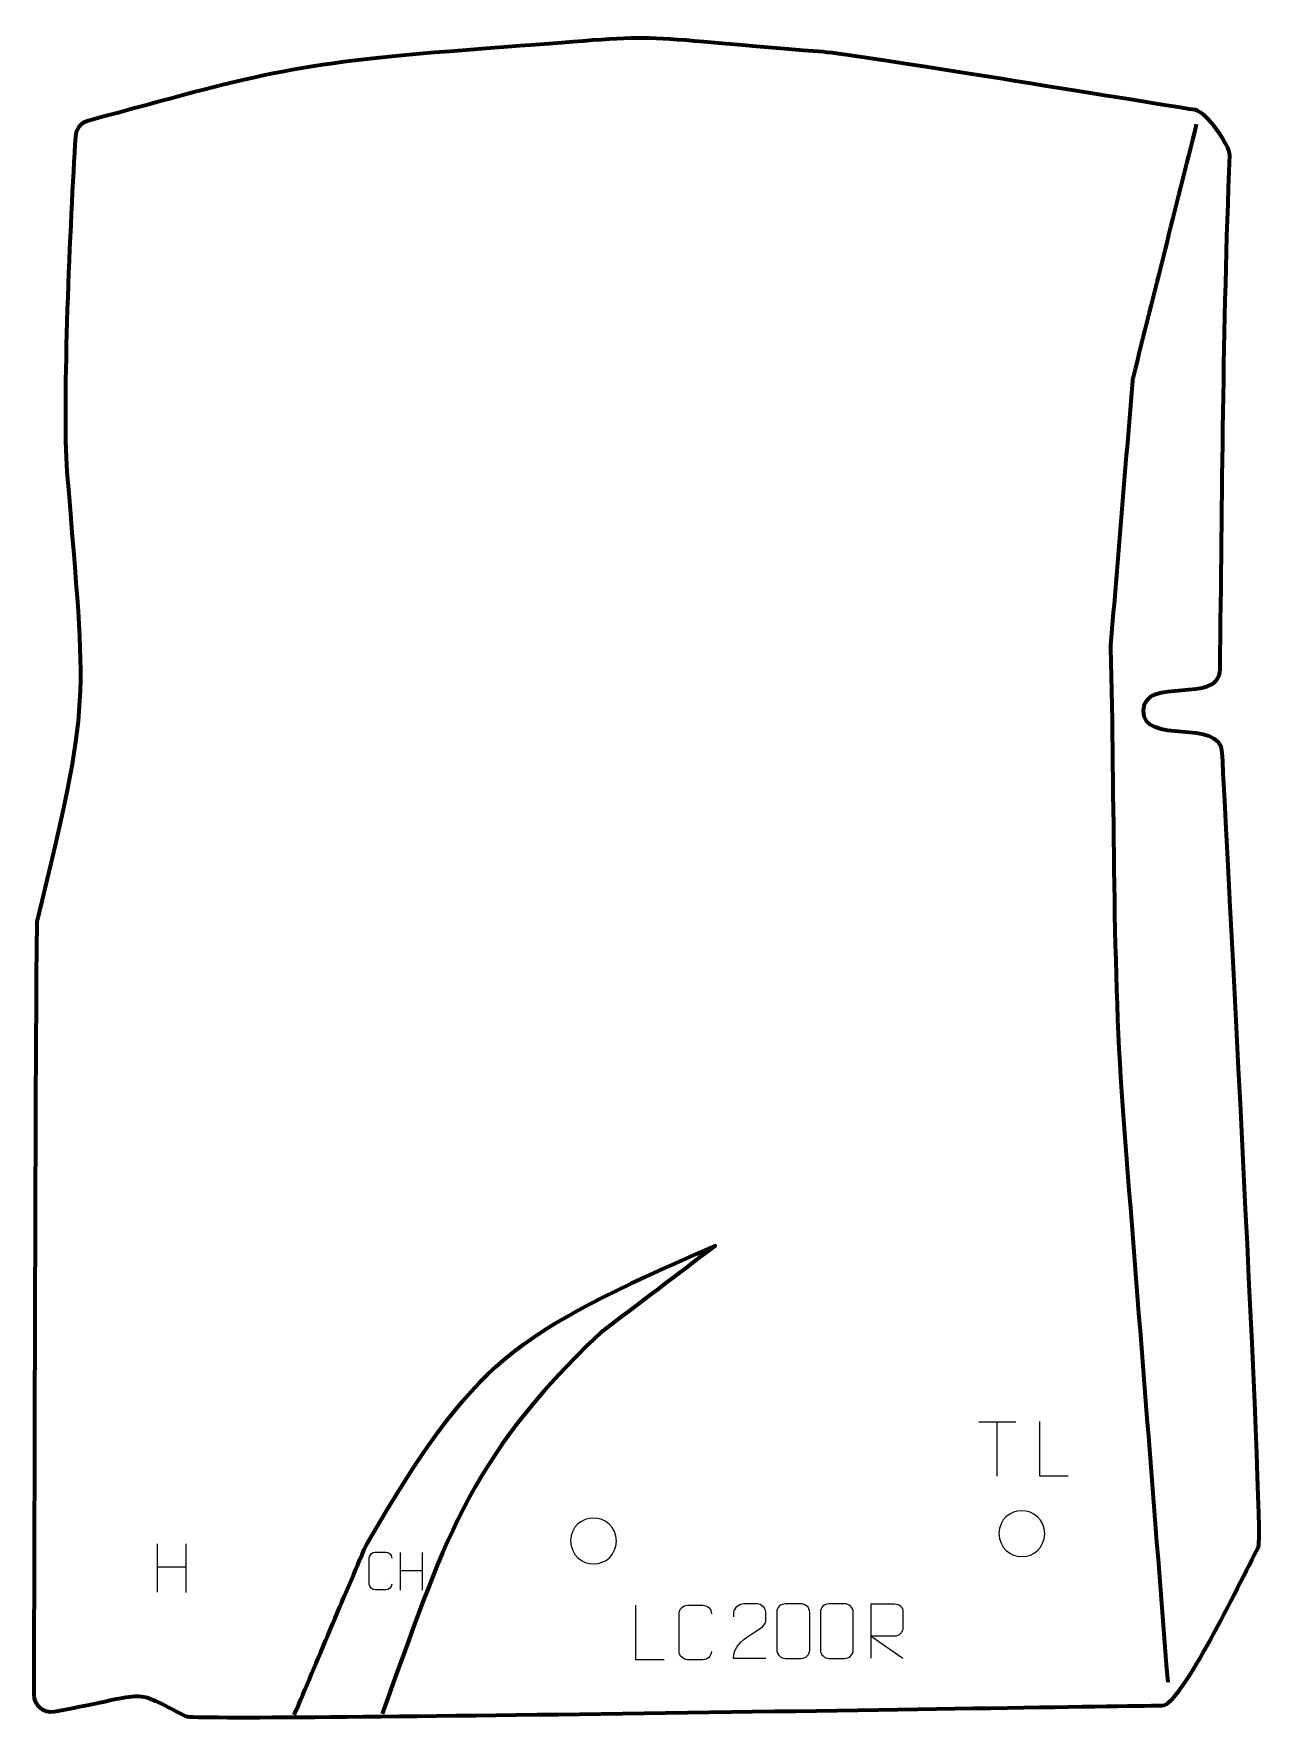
# Model space of a CAD drawing. Header units: millimetres. Extents: x -281 to 283, y -387 to 387.
import ezdxf

# ---------------------------------------------------------------- set-up
doc = ezdxf.new("R2010")
doc.units = ezdxf.units.MM
doc.header["$MEASUREMENT"] = 0
doc.layers.add('layer 1', color=7, linetype='Continuous')
doc.layers.add('layer 2', color=7, linetype='Continuous')

msp = doc.modelspace()

# ---------------------------------------------------------------- linework, layer by layer
at = {"layer": 'layer 1', "color": 230, "lineweight": 200}
msp.add_open_spline([(-255.9994, 347.1688), (-179.4708, 367.7727), (-164.4818, 373.4597), (-82.7514, 379.553), (-82.7514, 379.553), (18.1232, 387.0736), (-21.2853, 386.9101), (81.0537, 378.7191), (81.0537, 378.7191), (95.6571, 377.5503), (225.9913, 356.1176), (251.651, 352.112), (251.651, 352.112), (256.9323, 351.2876), (267.669, 335.5014), (267.5105, 331.4584), (267.5105, 331.4584), (264.3867, 251.7744), (264.1024, 175.3298), (263.0383, 95.381), (263.0383, 95.381), (262.8222, 79.1431), (228.3248, 92.9102), (227.9732, 76.7444), (227.9732, 76.7444), (227.6143, 60.2415), (263.2838, 73.4349), (264.0621, 57.53), (264.0621, 57.53), (265.7479, 23.0819), (283.3294, -302.1891), (280.7252, -306.9635), (280.7252, -306.9635), (271.2922, -324.2576), (245.5573, -379.4376), (236.4846, -379.5569), (236.4846, -379.5569), (195.1619, -380.1002), (-206.4355, -386.8087), (-210.9802, -384.5809), (-210.9802, -384.5809), (-237.8559, -371.4063), (-224.4606, -373.6521), (-271.5255, -382.3894), (-271.5255, -382.3894), (-276.4813, -383.3094), (-281.0033, -379.5361), (-280.9857, -374.4958), (-280.9857, -374.4958), (-280.8738, -342.4591), (-280.1755, -22.9325), (-279.5353, -20.2437), (-279.5353, -20.2437), (-254.4231, 85.2262), (-257.0462, 75.6144), (-265.7538, 186.3832), (-265.7538, 186.3832), (-268.1656, 217.0633), (-264.2245, 302.6827), (-261.9042, 339.9411), (-261.9042, 339.9411), (-261.687, 343.4284), (-259.3733, 346.2604), (-255.9994, 347.1688)], degree=3, knots=[0, 0, 0, 0, 0.05882353, 0.05882353, 0.05882353, 0.05882353, 0.11764706, 0.11764706, 0.11764706, 0.11764706, 0.17647059, 0.17647059, 0.17647059, 0.17647059, 0.23529412, 0.23529412, 0.23529412, 0.23529412, 0.29411765, 0.29411765, 0.29411765, 0.29411765, 0.35294118, 0.35294118, 0.35294118, 0.35294118, 0.41176471, 0.41176471, 0.41176471, 0.41176471, 0.47058824, 0.47058824, 0.47058824, 0.47058824, 0.52941176, 0.52941176, 0.52941176, 0.52941176, 0.58823529, 0.58823529, 0.58823529, 0.58823529, 0.64705882, 0.64705882, 0.64705882, 0.64705882, 0.70588235, 0.70588235, 0.70588235, 0.70588235, 0.76470588, 0.76470588, 0.76470588, 0.76470588, 0.82352941, 0.82352941, 0.82352941, 0.82352941, 0.88235294, 0.88235294, 0.88235294, 0.88235294, 1, 1, 1, 1], dxfattribs=at)
at = {"layer": 'layer 1', "color": 250, "lineweight": 9}
for points, knots in [([(8.0991, -358.5789), (8.0991, -358.5789), (-4.85, -358.5789), (-4.85, -358.5789), (-4.85, -358.5789), (-4.85, -358.5789), (-4.85, -333.6253), (-4.85, -333.6253)], [0, 0, 0, 0, 0.33333333, 0.33333333, 0.33333333, 0.33333333, 1, 1, 1, 1]), ([(29.8078, -354.7608), (29.668, -357.0842), (27.9908, -358.5638), (25.8431, -358.5746), (25.8431, -358.5746), (23.5112, -358.5742), (21.1793, -358.5742), (18.8478, -358.5746), (18.8478, -358.5746), (16.9228, -358.68), (14.9507, -356.7955), (14.9619, -354.7782), (14.9619, -354.7782), (14.9623, -349.0081), (14.9623, -343.2384), (14.9619, -337.4691), (14.9619, -337.4691), (14.9661, -335.331), (16.7128, -333.6118), (18.8652, -333.6253), (18.8652, -333.6253), (21.1909, -333.6253), (23.517, -333.6253), (25.8431, -333.6253), (25.8431, -333.6253), (27.7897, -333.5898), (29.7811, -335.0813), (29.8078, -337.5189)], [0, 0, 0, 0, 0.125, 0.125, 0.125, 0.125, 0.25, 0.25, 0.25, 0.25, 0.375, 0.375, 0.375, 0.375, 0.5, 0.5, 0.5, 0.5, 0.625, 0.625, 0.625, 0.625, 0.75, 0.75, 0.75, 0.75, 1, 1, 1, 1])]:
    msp.add_open_spline(points, degree=3, knots=knots, dxfattribs=at)
at = {"layer": 'layer 2', "color": 142, "lineweight": 200}
for points, knots in [([(252.1764, 345.6274), (242.5056, 306.9439), (232.8348, 268.2604), (223.164, 229.5769), (223.164, 229.5769), (223.0259, 229.0244), (222.9465, 228.5438), (222.8995, 227.9763), (222.8995, 227.9763), (219.5503, 187.5072), (216.2012, 147.038), (212.852, 106.5689), (212.852, 106.5689), (212.8202, 106.1848), (212.8111, 105.856), (212.8216, 105.4708), (212.8216, 105.4708), (214.7203, 36.0317), (213.3799, -42.8022), (218.7534, -110.9812), (218.7534, -110.9812), (225.52, -196.9739), (232.2867, -282.9667), (239.0533, -368.9594)], [0, 0, 0, 0, 0.14285714, 0.14285714, 0.14285714, 0.14285714, 0.28571429, 0.28571429, 0.28571429, 0.28571429, 0.42857143, 0.42857143, 0.42857143, 0.42857143, 0.57142857, 0.57142857, 0.57142857, 0.57142857, 0.71428571, 0.71428571, 0.71428571, 0.71428571, 1, 1, 1, 1]), ([(-161.5816, -383.8818), (-151.4216, -360.4573), (-138.6157, -329.307), (-128.4557, -305.8825), (-128.4557, -305.8825), (-78.2553, -219.9841), (-62.0041, -209.8013), (31.5643, -168.7225), (31.5643, -168.7225), (14.0665, -181.9869), (-3.4312, -195.2514), (-20.929, -208.5158), (-20.929, -208.5158), (-83.7752, -268.4387), (-92.6656, -305.515), (-121.259, -383.3525)], [0, 0, 0, 0, 0.2, 0.2, 0.2, 0.2, 0.4, 0.4, 0.4, 0.4, 0.6, 0.6, 0.6, 0.6, 1, 1, 1, 1])]:
    msp.add_open_spline(points, degree=3, knots=knots, dxfattribs=at)
at = {"layer": 'layer 2', "color": 250, "lineweight": 9}
for points in [[(152.3767, -249.428), (152.3767, -249.428), (169.3639, -249.428), (169.3639, -249.428)], [(160.8705, -274.358), (160.8705, -274.358), (160.8705, -249.4045), (160.8705, -249.4045)], [(-224.3782, -305.4176), (-224.3782, -305.4176), (-224.3782, -327.6103), (-224.3782, -327.6103)], [(-211.2625, -305.4176), (-211.2625, -305.4176), (-211.2625, -327.7679), (-211.2625, -327.7679)], [(-112.9273, -309.4712), (-112.9273, -309.4712), (-112.9273, -326.6193), (-112.9273, -326.6193)], [(-102.7929, -309.4712), (-102.7929, -309.4712), (-102.7929, -326.7411), (-102.7929, -326.7411)], [(-224.3607, -316.06), (-224.3607, -316.06), (-211.2625, -316.06), (-211.2625, -316.06)], [(-112.9138, -317.6945), (-112.9138, -317.6945), (-102.7929, -317.6945), (-102.7929, -317.6945)]]:
    msp.add_open_spline(points, degree=3, dxfattribs=at)
for points, knots in [([(193.3663, -274.3581), (193.3663, -274.3581), (180.4172, -274.3581), (180.4172, -274.3581), (180.4172, -274.3581), (180.4172, -274.3581), (180.4172, -249.4045), (180.4172, -249.4045)], [0, 0, 0, 0, 0.33333333, 0.33333333, 0.33333333, 0.33333333, 1, 1, 1, 1]), ([(-34.7709, -304.0563), (-34.7002, -297.4159), (-29.4262, -293.5699), (-24.2709, -293.6669), (-24.2709, -293.6669), (-19.1156, -293.5699), (-13.8416, -297.6333), (-13.7709, -304.2737), (-13.7709, -304.2737), (-14.1411, -310.603), (-18.583, -314.6337), (-24.2709, -314.6631), (-24.2709, -314.6631), (-29.4262, -314.7601), (-34.7002, -310.6967), (-34.7709, -304.0563)], [0, 0, 0, 0, 0.2, 0.2, 0.2, 0.2, 0.4, 0.4, 0.4, 0.4, 0.6, 0.6, 0.6, 0.6, 1, 1, 1, 1]), ([(161.6573, -300.7064), (161.728, -294.066), (167.002, -290.22), (172.1573, -290.317), (172.1573, -290.317), (177.3126, -290.22), (182.5866, -294.2834), (182.6573, -300.9238), (182.6573, -300.9238), (182.2871, -307.2531), (177.8452, -311.2838), (172.1573, -311.3132), (172.1573, -311.3132), (167.002, -311.4102), (161.728, -307.3468), (161.6573, -300.7064)], [0, 0, 0, 0, 0.2, 0.2, 0.2, 0.2, 0.4, 0.4, 0.4, 0.4, 0.6, 0.6, 0.6, 0.6, 1, 1, 1, 1]), ([(-116.8293, -323.8945), (-116.926, -325.5025), (-118.0868, -326.5265), (-119.5732, -326.534), (-119.5732, -326.534), (-121.187, -326.5337), (-122.8009, -326.5337), (-124.4145, -326.534), (-124.4145, -326.534), (-125.7468, -326.6069), (-127.1116, -325.3027), (-127.1039, -323.9065), (-127.1039, -323.9065), (-127.1036, -319.9132), (-127.1036, -315.9201), (-127.1039, -311.9273), (-127.1039, -311.9273), (-127.101, -310.4475), (-125.8921, -309.2576), (-124.4025, -309.267), (-124.4025, -309.267), (-122.7929, -309.267), (-121.183, -309.267), (-119.5732, -309.267), (-119.5732, -309.267), (-118.226, -309.2424), (-116.8477, -310.2747), (-116.8293, -311.9617)], [0, 0, 0, 0, 0.125, 0.125, 0.125, 0.125, 0.25, 0.25, 0.25, 0.25, 0.375, 0.375, 0.375, 0.375, 0.5, 0.5, 0.5, 0.5, 0.625, 0.625, 0.625, 0.625, 0.75, 0.75, 0.75, 0.75, 1, 1, 1, 1]), ([(54.6908, -357.9648), (49.7764, -357.9645), (44.862, -357.9645), (39.9479, -357.9648), (39.9479, -357.9648), (39.9479, -348.0325), (54.5989, -345.3913), (54.6908, -341.081), (54.6908, -341.081), (54.6905, -339.6569), (54.6905, -338.2332), (54.6908, -336.8099), (54.6908, -336.8099), (54.6739, -334.7328), (52.5511, -333.008), (50.8801, -332.9907), (50.8801, -332.9907), (48.8069, -332.9911), (46.734, -332.9911), (44.6616, -332.9907), (44.6616, -332.9907), (42.8395, -332.9742), (40.0148, -334.7663), (39.9479, -336.8599), (39.9479, -336.8599), (39.9479, -336.8599), (39.9479, -338.9147), (39.9479, -338.9147)], [0, 0, 0, 0, 0.125, 0.125, 0.125, 0.125, 0.25, 0.25, 0.25, 0.25, 0.375, 0.375, 0.375, 0.375, 0.5, 0.5, 0.5, 0.5, 0.625, 0.625, 0.625, 0.625, 0.75, 0.75, 0.75, 0.75, 1, 1, 1, 1]), ([(63.7387, -332.9784), (66.1048, -332.9784), (68.4713, -332.9784), (70.8378, -332.9784), (70.8378, -332.9784), (72.8183, -332.9428), (74.8443, -334.4371), (74.8714, -336.8792), (74.8714, -336.8792), (74.871, -342.6366), (74.871, -348.3944), (74.8714, -354.1526), (74.8714, -354.1526), (74.7293, -356.4802), (73.0229, -357.9625), (70.8378, -357.9733), (70.8378, -357.9733), (68.4654, -357.9729), (66.093, -357.9729), (63.721, -357.9733), (63.721, -357.9733), (61.7625, -358.0789), (59.7561, -356.191), (59.7675, -354.17), (59.7675, -354.17), (59.7679, -348.3894), (59.7679, -342.6091), (59.7675, -336.8293), (59.7675, -336.8293), (59.7718, -334.6873), (61.5489, -332.9648), (63.7387, -332.9784)], [0, 0, 0, 0, 0.11111111, 0.11111111, 0.11111111, 0.11111111, 0.22222222, 0.22222222, 0.22222222, 0.22222222, 0.33333333, 0.33333333, 0.33333333, 0.33333333, 0.44444444, 0.44444444, 0.44444444, 0.44444444, 0.55555556, 0.55555556, 0.55555556, 0.55555556, 0.66666667, 0.66666667, 0.66666667, 0.66666667, 0.77777778, 0.77777778, 0.77777778, 0.77777778, 1, 1, 1, 1]), ([(83.7387, -332.9784), (86.1048, -332.9784), (88.4713, -332.9784), (90.8378, -332.9784), (90.8378, -332.9784), (92.8183, -332.9428), (94.8443, -334.4371), (94.8714, -336.8792), (94.8714, -336.8792), (94.871, -342.6366), (94.871, -348.3944), (94.8714, -354.1526), (94.8714, -354.1526), (94.7293, -356.4802), (93.0229, -357.9625), (90.8378, -357.9733), (90.8378, -357.9733), (88.4654, -357.9729), (86.093, -357.9729), (83.721, -357.9733), (83.721, -357.9733), (81.7625, -358.0789), (79.7561, -356.191), (79.7675, -354.17), (79.7675, -354.17), (79.7679, -348.3894), (79.7679, -342.6091), (79.7675, -336.8293), (79.7675, -336.8293), (79.7718, -334.6873), (81.5489, -332.9648), (83.7387, -332.9784)], [0, 0, 0, 0, 0.11111111, 0.11111111, 0.11111111, 0.11111111, 0.22222222, 0.22222222, 0.22222222, 0.22222222, 0.33333333, 0.33333333, 0.33333333, 0.33333333, 0.44444444, 0.44444444, 0.44444444, 0.44444444, 0.55555556, 0.55555556, 0.55555556, 0.55555556, 0.66666667, 0.66666667, 0.66666667, 0.66666667, 0.77777778, 0.77777778, 0.77777778, 0.77777778, 1, 1, 1, 1]), ([(102.9874, -357.9544), (102.9874, -357.9544), (102.9874, -333.0009), (102.9874, -333.0009), (102.9874, -333.0009), (106.5822, -333.0009), (110.1777, -333.0009), (113.7729, -333.0009), (113.7729, -333.0009), (116.0982, -333.0386), (117.6555, -334.5286), (117.6514, -336.895), (117.6514, -336.895), (117.651, -338.9305), (117.651, -341.9899), (117.6514, -344.0259), (117.6514, -344.0259), (117.6449, -345.9014), (115.8326, -347.8432), (113.8231, -347.8623), (113.8231, -347.8623), (113.8231, -347.8623), (102.9874, -347.8623), (102.9874, -347.8623), (102.9874, -347.8623), (102.9874, -347.8623), (117.6421, -357.9544), (117.6421, -357.9544)], [0, 0, 0, 0, 0.125, 0.125, 0.125, 0.125, 0.25, 0.25, 0.25, 0.25, 0.375, 0.375, 0.375, 0.375, 0.5, 0.5, 0.5, 0.5, 0.625, 0.625, 0.625, 0.625, 0.75, 0.75, 0.75, 0.75, 1, 1, 1, 1])]:
    msp.add_open_spline(points, degree=3, knots=knots, dxfattribs=at)

doc.saveas('drawing.dxf')
